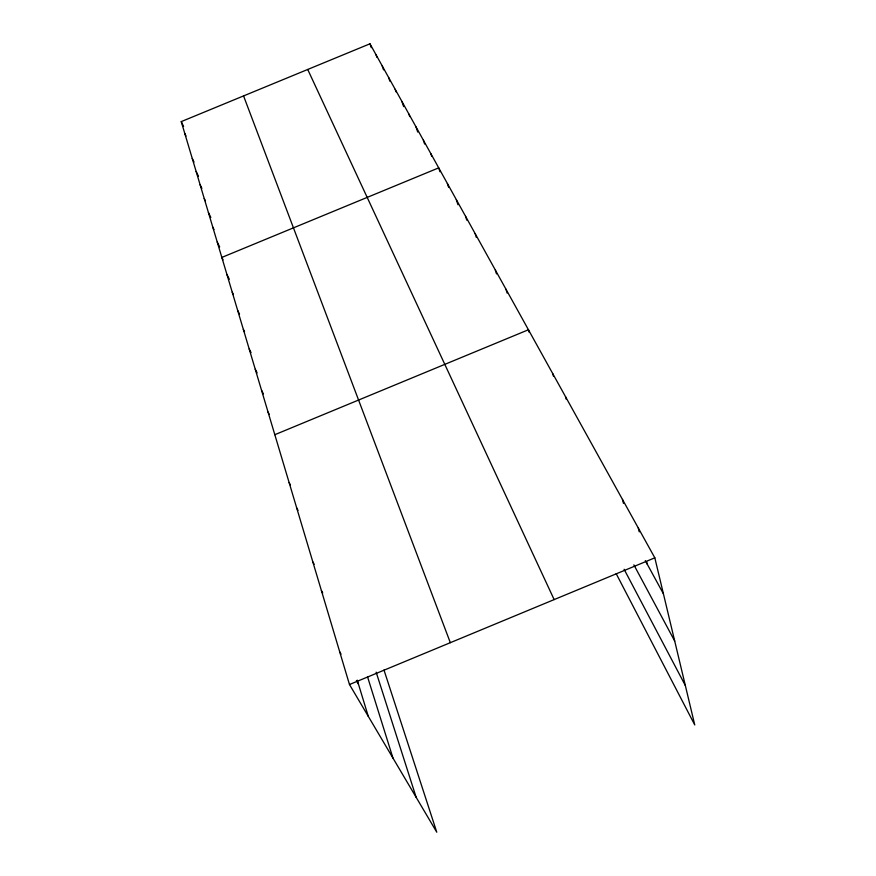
<?xml version="1.0" encoding="UTF-8"?>
<svg xmlns="http://www.w3.org/2000/svg" width="876" height="876" viewBox="0 0 876 876"><rect width="100%" height="100%" fill="white"/><g stroke="black" fill="none" stroke-linecap="round" stroke-linejoin="round"><path stroke-width="1.31" d="M349.48 684.528L654.821 557.826L369.968 43.8L181.244 121.611L349.48 684.528L436.774 832.2L383.984 670.02M274.823 434.704L528.436 329.759L529.203 332.365M339.713 651.832L341.049 654.131M356.423 680.575L358.426 684.025M321.415 590.621L322.74 592.964M312.841 561.921L314.155 564.286M645.305 560.629L663.428 593.818M296.723 507.981L298.015 510.369M289.135 482.599L290.427 484.986M633.885 564.878L674.717 641.079M624.106 569.28L685.317 685.481M268.056 412.092L269.326 414.49M261.552 390.302L263.424 393.893M616.189 573.67L694.756 724.956L654.821 557.826M255.266 369.278L257.128 372.869M249.211 348.998L251.051 352.59M243.353 329.42L244.579 331.807M237.703 310.509L239.52 314.079M232.239 292.223L233.443 294.599M226.95 274.538L229.337 279.269M223.062 259.876L221.836 257.424L438.723 167.864L439.982 171.773M217.237 242.05L219.668 246.922M212.78 227.103L213.985 229.534M208.444 212.594L210.831 217.434M204.228 198.502L205.411 200.911M200.133 184.792L201.896 188.395M196.147 171.466L198.48 176.24M192.271 158.49L194.012 162.06M184.825 133.579L186.008 136.032M181.244 121.611L183.599 126.483M307.717 69.467L554.147 599.6M243.561 95.922L450.33 642.677M376.023 54.739L376.899 57.312M369.968 43.8L371.271 47.633M382.243 65.963L383.557 69.85M388.637 77.493L389.897 81.249M395.196 89.341L396.04 91.86M401.953 101.517L403.639 106.587M408.884 114.044L409.727 116.585M416.023 126.921L417.71 132.046M423.371 140.171L424.63 144.036M430.926 153.815L431.769 156.41M447.384 183.5L448.589 187.278M376.154 672.166L416.155 797.324M456.33 199.651L457.94 204.721M465.583 216.35L466.788 220.172M475.164 233.618L476.358 237.462M367.548 676.83L392.963 758.09M495.334 270.016L496.506 273.892M357.244 680.159L368.281 716.338M505.967 289.211L507.138 293.088M552.668 373.494L553.413 376.1M565.513 396.675L566.246 399.281M622.475 499.44L623.46 503.328M638.286 527.976L639.25 531.863M646.597 561.593L647.244 564.177"/></g></svg>
